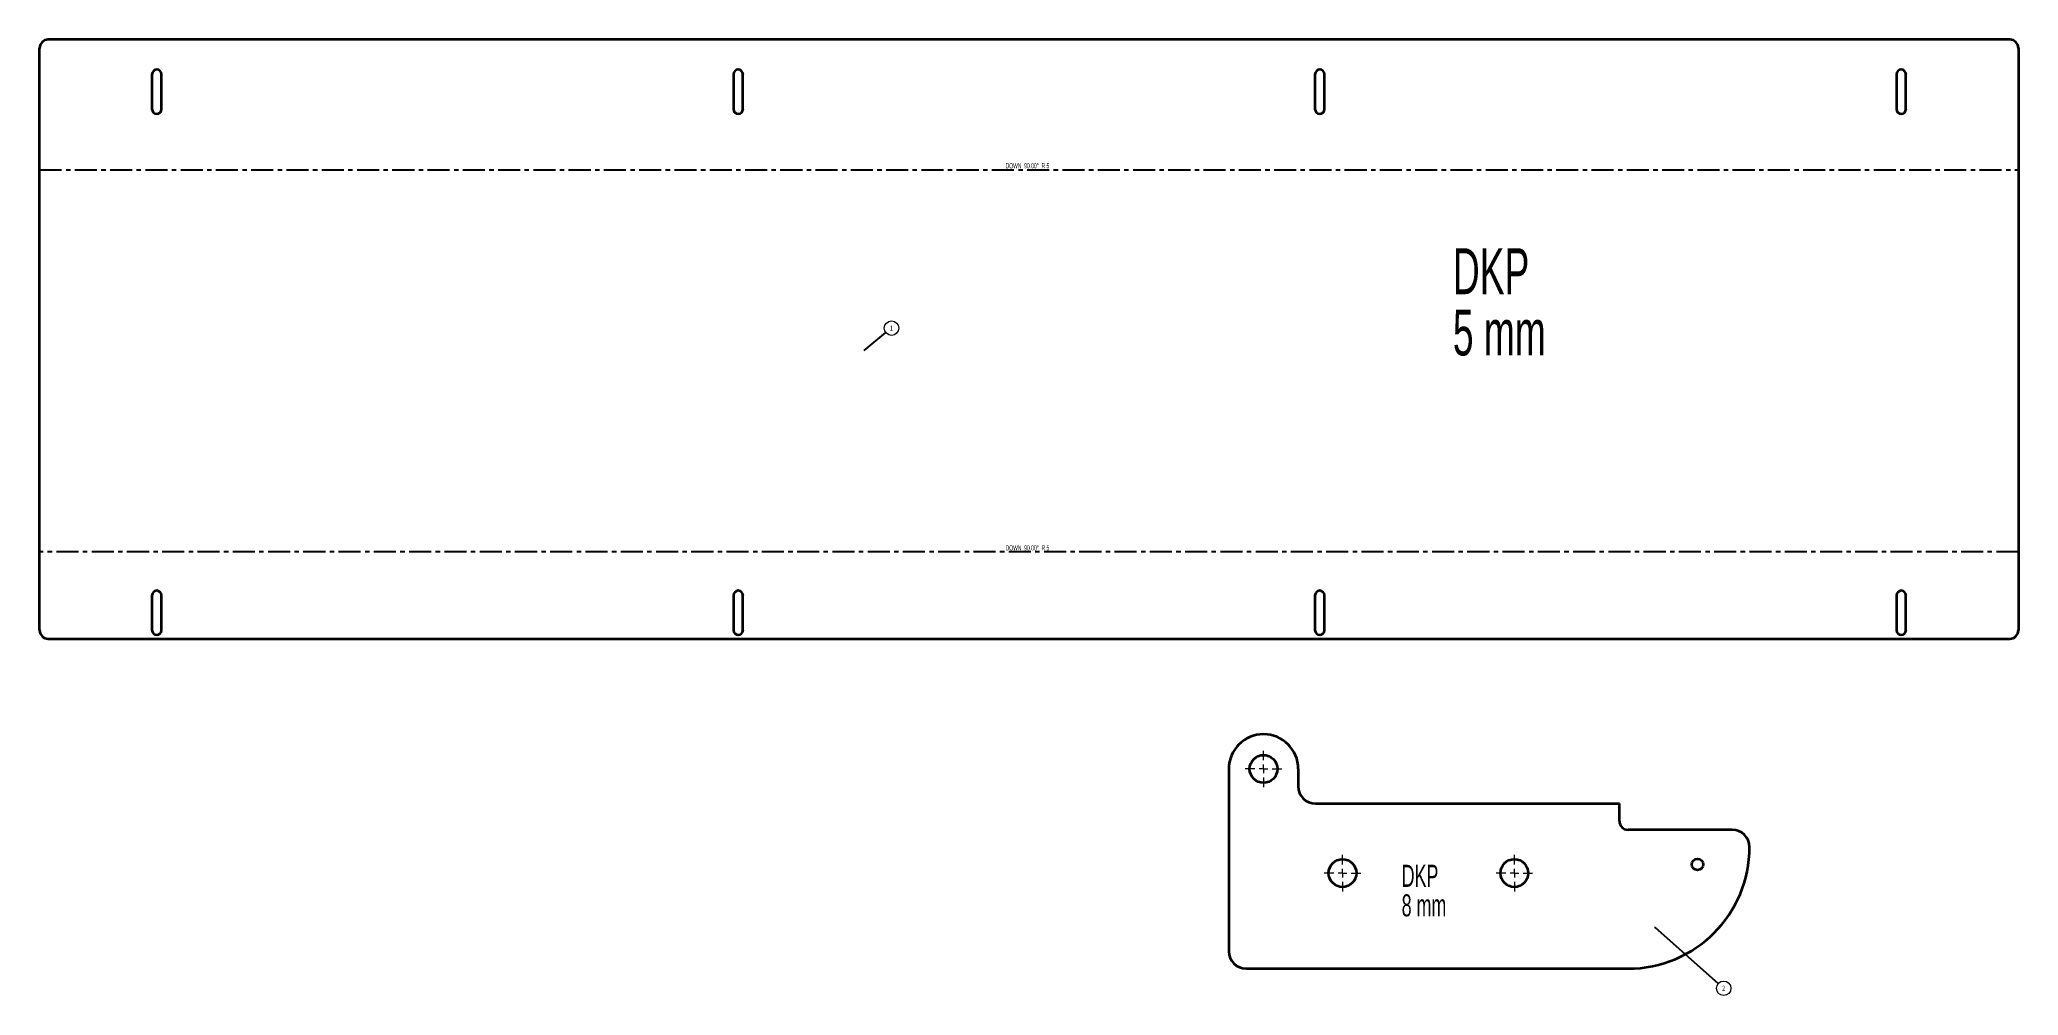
# Model space of a CAD drawing. Header units: millimetres. Extents: x -1183 to -43, y -269 to 281.
import ezdxf

# ---------------------------------------------------------------- set-up
doc = ezdxf.new("R2010")
doc.units = ezdxf.units.MM
doc.linetypes.add('CENTERX2', pattern=[20.32, 12.7, -2.54, 2.54, -2.54])
doc.styles.add('SLDTEXTSTYLE0', font='TXT', dxfattribs={"width": 0.605})
doc.styles.add('SLDTEXTSTYLE1', font='TXT', dxfattribs={"width": 0.574118})
doc.dimstyles.new('SLDDIMSTYLE0', dxfattribs={"dimtxt": 0.18, "dimasz": 0.7, "dimexe": 0, "dimexo": 0.0625, "dimgap": 0, "dimtad": 0, "dimtih": 1, "dimtoh": 1, "dimdec": 0, "dimrnd": 1e-09, "dimzin": 0, "dimdsep": 46, "dimtxsty": 'Standard', "dimblk1": 'DOT', "dimblk2": 'DOT', "dimsah": 1, "dimcen": 0.09, "dimadec": 0, "dimazin": 0, "dimtfac": 0.7, "dimtdec": 0, "dimtofl": 0, "dimtmove": 0, "dimatfit": 3, "dimldrblk": 'DOT', "dimfxl": 1, "dimfrac": 2, "dimtolj": 1, "dimtzin": 0, "dimarcsym": 0})

# ---------------------------------------------------------------- blocks, each defined once
blk = doc.blocks.new('SW_NOTE_0')
at = {"color": 0, "linetype": 'Continuous', "lineweight": 0, "char_height": 26.46, "attachment_point": 1, "style": 'SLDTEXTSTYLE0'}
for s, insert in [('DKP', (0, 34.1)), ('5 mm', (0, -1.2))]:
    blk.add_mtext(s, dxfattribs=dict(at, insert=insert))
blk = doc.blocks.new('SW_NOTE_0_1')
at = {"color": 0, "linetype": 'Continuous', "lineweight": 0, "char_height": 12.7, "attachment_point": 1, "style": 'SLDTEXTSTYLE0'}
for s, insert in [('DKP', (0, 16.4)), ('8 mm', (0, -0.6))]:
    blk.add_mtext(s, dxfattribs=dict(at, insert=insert))
blk = doc.blocks.new('SW_NOTE_0_2')
at = {"color": 0, "linetype": 'Continuous', "lineweight": 0}
blk.add_circle((3.2, 2.6), 4.16, dxfattribs=at)
at = {"color": 0, "linetype": 'Continuous', "lineweight": 0, "insert": (3.2, 4.1), "char_height": 3, "attachment_point": 2, "style": 'SLDTEXTSTYLE0'}
blk.add_mtext('1', dxfattribs=at)
blk = doc.blocks.new('_Dot')
at = {"color": 0, "linetype": 'ByBlock', "lineweight": -2}
blk.add_line((-0.5, 0), (-1, 0), dxfattribs=at)
at = {"color": 0, "linetype": 'ByBlock', "const_width": 0.5}
blk.add_lwpolyline([(-0.25, 0, 1), (0.25, 0, 1)], format="xyb", close=True, dxfattribs=at)
blk = doc.blocks.new('SW_NOTE_0_3')
at = {"color": 0, "linetype": 'Continuous', "lineweight": 0}
blk.add_circle((3.1, -2.8), 4.16, dxfattribs=at)
at = {"color": 0, "linetype": 'Continuous', "lineweight": 0, "insert": (3.1, -1.3), "char_height": 3, "attachment_point": 2, "style": 'SLDTEXTSTYLE0'}
blk.add_mtext('2', dxfattribs=at)
blk = doc.blocks.new('SW_CENTERMARKSYMBOL_0')
at = {"color": 0, "linetype": 'Continuous', "lineweight": 18}
for p, q in [((-5, 0), (-10.5, 0)), ((0, 0), (-2.5, 0)), ((0, 5), (0, 10.5)), ((0, 0), (0, 2.5)), ((0, 0), (0, -2.5)), ((0, 0), (2.5, 0)), ((5, 0), (10.5, 0)), ((0, -5), (0, -10.5))]:
    blk.add_line(p, q, dxfattribs=at)
blk = doc.blocks.new('SW_CENTERMARKSYMBOL_1')
at = {"color": 0, "linetype": 'Continuous', "lineweight": 18}
for p, q in [((-5, 0), (-10.5, 0)), ((0, 0), (-2.5, 0)), ((0, 5), (0, 10.5)), ((0, 0), (0, 2.5)), ((0, 0), (0, -2.5)), ((0, 0), (2.5, 0)), ((5, 0), (10.5, 0)), ((0, -5), (0, -10.5))]:
    blk.add_line(p, q, dxfattribs=at)
blk = doc.blocks.new('SW_CENTERMARKSYMBOL_2')
at = {"color": 0, "linetype": 'Continuous', "lineweight": 18}
for p, q in [((-5, 0), (-10.5, 0)), ((0, 0), (-2.5, 0)), ((0, 5), (0, 10.5)), ((0, 0), (0, 2.5)), ((0, 0), (0, -2.5)), ((0, 0), (2.5, 0)), ((5, 0), (10.5, 0)), ((0, -5), (0, -10.5))]:
    blk.add_line(p, q, dxfattribs=at)

msp = doc.modelspace()

# ---------------------------------------------------------------- linework, layer by layer
at = {"color": 7, "linetype": 'Continuous', "lineweight": 35}
for p, q in [((-1183, -59.1), (-1183, 275.9)), ((-48, 280.9), (-1178, 280.9)), ((-43, 275.9), (-43, -59.1)), ((-1118.3, 260.9), (-1118.3, 240.9)), ((-1112.8, 240.9), (-1112.8, 260.9)), ((-783.3, 260.9), (-783.3, 240.9)), ((-777.8, 240.9), (-777.8, 260.9)), ((-448.3, 260.9), (-448.3, 240.9)), ((-442.8, 240.9), (-442.8, 260.9)), ((-113.3, 260.9), (-113.3, 240.9)), ((-107.8, 240.9), (-107.8, 260.9)), ((-1118.3, -39.1), (-1118.3, -59.1)), ((-1112.8, -59.1), (-1112.8, -39.1)), ((-783.3, -39.1), (-783.3, -59.1)), ((-777.8, -59.1), (-777.8, -39.1)), ((-448.3, -39.1), (-448.3, -59.1)), ((-442.8, -59.1), (-442.8, -39.1)), ((-113.3, -39.1), (-113.3, -59.1)), ((-107.8, -59.1), (-107.8, -39.1)), ((-1178, -64.1), (-48, -64.1)), ((-497.9, -139), (-497.9, -244)), ((-457.9, -139), (-457.9, -149)), ((-447.9, -159), (-272.9, -159)), ((-272.9, -169), (-272.9, -159)), ((-207.9, -174), (-267.9, -174)), ((-487.9, -254), (-267.9, -254))]:
    msp.add_line(p, q, dxfattribs=at)
at = {"color": 7, "linetype": 'CENTERX2'}
for p, q in [((-1183, 205.9), (-43, 205.9)), ((-43, -14.1), (-1183, -14.1))]:
    msp.add_line(p, q, dxfattribs=at)
at = {"color": 7, "linetype": 'Continuous', "lineweight": 35}
for centre, radius in [((-477.9, -139), 8), ((-432.4, -199), 8), ((-333.4, -199), 8), ((-227.9, -194), 3.25)]:
    msp.add_circle(centre, radius, dxfattribs=at)
for centre, radius, start, end in [((-1178, 275.9), 5, 90, 180), ((-48, 275.9), 5, 0, 90), ((-1115.5, 260.9), 2.75, 0, 180), ((-780.5, 260.9), 2.75, 0, 180), ((-445.5, 260.9), 2.75, 0, 180), ((-110.5, 260.9), 2.75, 0, 180), ((-1115.5, 240.9), 2.75, 180, 0), ((-780.5, 240.9), 2.75, 180, 0), ((-445.5, 240.9), 2.75, 180, 0), ((-110.5, 240.9), 2.75, 180, 360), ((-1115.5, -39.1), 2.75, 0, 180), ((-780.5, -39.1), 2.75, 0, 180), ((-445.5, -39.1), 2.75, 0, 180), ((-110.5, -39.1), 2.75, 0, 180), ((-1178, -59.1), 5, 180, 270), ((-1115.5, -59.1), 2.75, 180, 0), ((-780.5, -59.1), 2.75, 180, 0), ((-445.5, -59.1), 2.75, 180, 0), ((-110.5, -59.1), 2.75, 180, 0), ((-48, -59.1), 5, 270, 0), ((-477.9, -139), 20, 90, 180), ((-477.9, -139), 20, 360, 90), ((-447.9, -149), 10, 180, 270), ((-267.9, -169), 5, 180, 270), ((-207.9, -184), 10, 0, 90), ((-267.9, -184), 70, 270, 0), ((-487.9, -244), 10, 180, 270)]:
    msp.add_arc(centre, radius, start, end, dxfattribs=at)

# ---------------------------------------------------------------- block references
at = {"color": 7, "linetype": 'Continuous', "lineweight": 0}
for name, p in [('SW_NOTE_0', (-368.8, 126.7)), ('SW_NOTE_0_2', (-695.4, 112.2)), ('SW_NOTE_0_1', (-398.3, -210.6)), ('SW_NOTE_0_3', (-215.9, -262.5))]:
    msp.add_blockref(name, p, dxfattribs=at)
at = {"color": 7, "linetype": 'Continuous', "lineweight": 18}
for name, p in [('SW_CENTERMARKSYMBOL_2', (-477.9, -139)), ('SW_CENTERMARKSYMBOL_1', (-432.4, -199)), ('SW_CENTERMARKSYMBOL_0', (-333.4, -199))]:
    msp.add_blockref(name, p, dxfattribs=at)

# ---------------------------------------------------------------- texts
at = {"color": 7, "linetype": 'Continuous', "lineweight": 18, "char_height": 3, "attachment_point": 2, "style": 'SLDTEXTSTYLE1'}
for insert in [(-613.9, 209.8), (-613.9, -10.2)]:
    msp.add_mtext('DOWN  90.00°  R 5', dxfattribs=dict(at, insert=insert))

# ---------------------------------------------------------------- leaders
at = {"color": 7, "linetype": 'Continuous', "lineweight": 0}
for points in [[(-707.9, 102), (-695.4, 112.2)], [(-252.5, -230.1), (-215.9, -262.5)]]:
    msp.add_leader(points, dimstyle='SLDDIMSTYLE0', dxfattribs=at)

doc.saveas('drawing.dxf')
